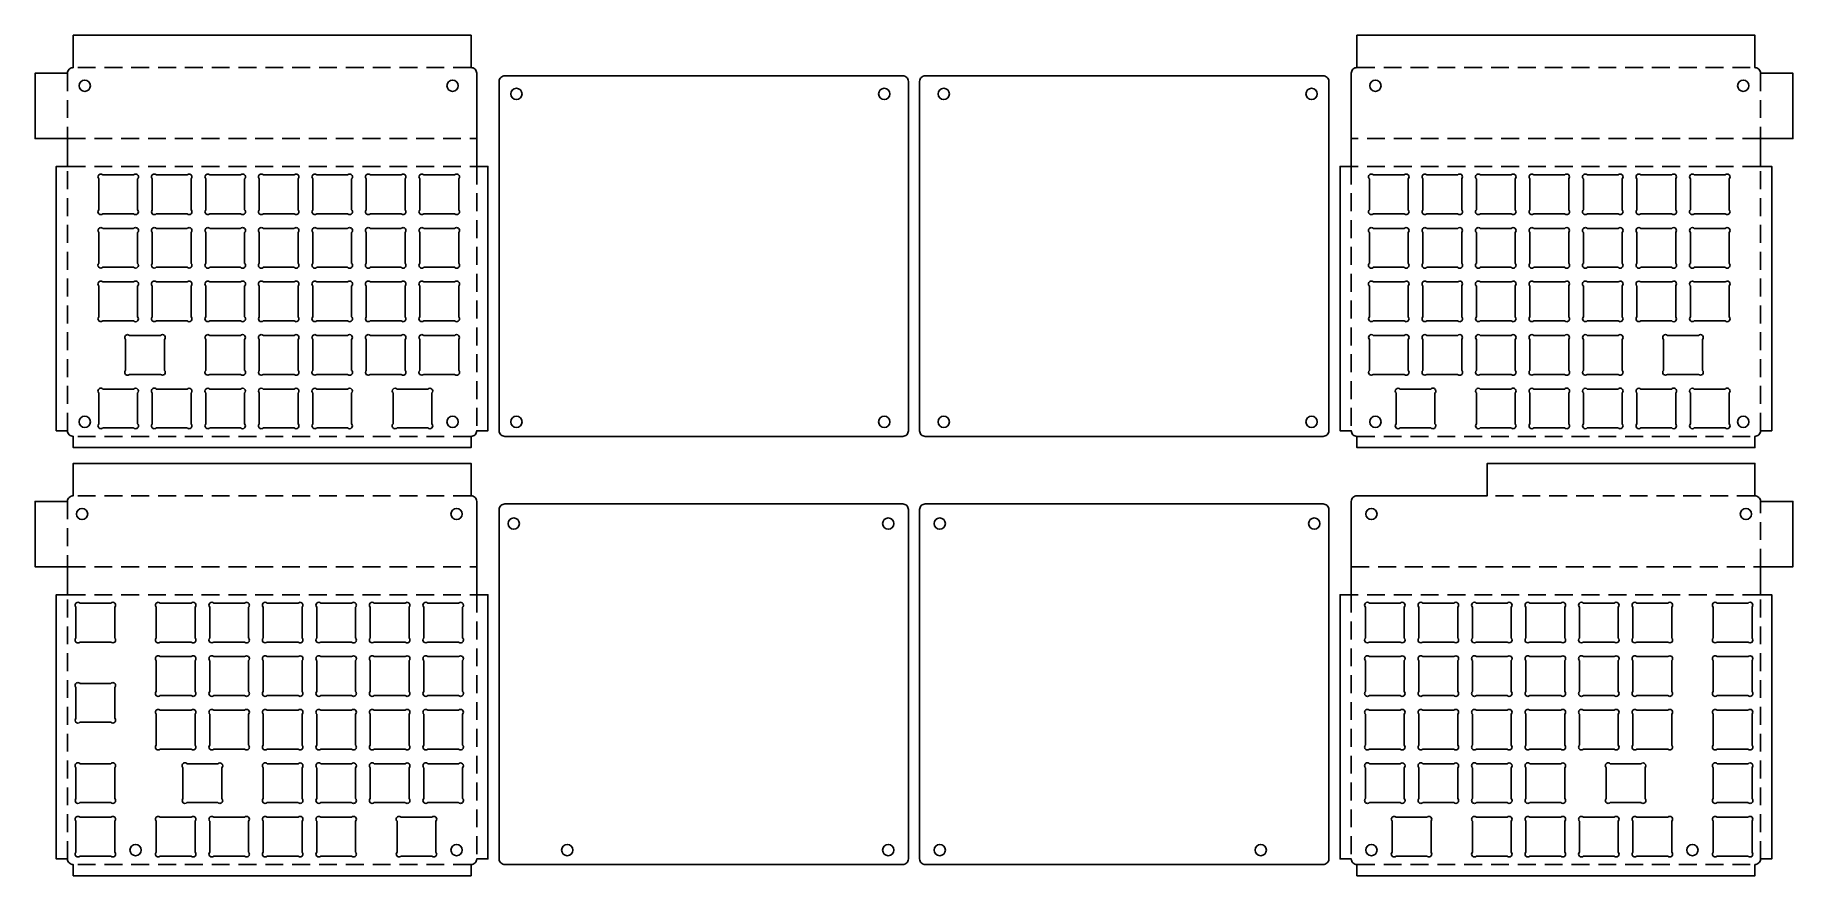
# Model space of a CAD drawing. Header units: millimetres. Extents: x -312 to 312, y -144 to 154.
import ezdxf

# ---------------------------------------------------------------- set-up
doc = ezdxf.new("R2010")
doc.units = ezdxf.units.MM
doc.linetypes.add('HIDDEN', pattern=[9.525, 6.35, -3.175])
doc.layers.add('bends', color=8, linetype='HIDDEN')
doc.layers.add('cuts', color=31, linetype='Continuous')

msp = doc.modelspace()

# ---------------------------------------------------------------- linework, layer by layer
at = {"layer": 'bends'}
for p, q in [((-300.54, 140.89), (-300.54, 117.69)), ((-157.24, 142.89), (-298.54, 142.89)), ((157.36, 142.89), (298.66, 142.89)), ((300.66, 140.89), (300.66, 117.69)), ((-300.54, 117.69), (-155.24, 117.69)), ((300.66, 117.69), (155.36, 117.69)), ((-300.54, 107.79), (-155.24, 107.79)), ((-300.54, 13.99), (-300.54, 107.79)), ((-155.24, 107.79), (-155.24, 13.99)), ((300.66, 107.79), (155.36, 107.79)), ((155.36, 107.79), (155.36, 13.99)), ((300.66, 13.99), (300.66, 107.79)), ((-157.24, 11.99), (-298.54, 11.99)), ((157.36, 11.99), (298.66, 11.99)), ((-300.54, -11.11), (-300.54, -34.31)), ((-157.24, -9.11), (-298.54, -9.11)), ((298.66, -9.11), (203.66, -9.11)), ((300.66, -34.31), (300.66, -11.11)), ((-300.54, -34.31), (-155.24, -34.31)), ((155.36, -34.31), (300.66, -34.31)), ((-300.54, -44.21), (-155.24, -44.21)), ((-300.54, -138.01), (-300.54, -44.21)), ((-155.24, -44.21), (-155.24, -138.01)), ((300.66, -44.21), (155.36, -44.21)), ((155.36, -44.21), (155.36, -138.01)), ((300.66, -138.01), (300.66, -44.21)), ((-157.24, -140.01), (-298.54, -140.01)), ((157.36, -140.01), (298.66, -140.01))]:
    msp.add_line(p, q, dxfattribs=at)
at = {"layer": 'cuts'}
for points in [[(-157.24, 142.89), (-157.24, 154.39), (-298.54, 154.39), (-298.54, 142.89, 0.414214), (-300.54, 140.89), (-312.04, 140.89), (-312.04, 117.69), (-300.54, 117.69), (-300.54, 107.79), (-304.54, 107.79), (-304.54, 13.99), (-300.54, 13.99, 0.414214), (-298.54, 11.99), (-298.54, 7.99), (-157.24, 7.99), (-157.24, 11.99, 0.414214), (-155.24, 13.99), (-151.24, 13.99), (-151.24, 107.79), (-155.24, 107.79), (-155.24, 140.89, 0.414214)], [(157.36, 142.89), (157.36, 154.39), (298.66, 154.39), (298.66, 142.89, -0.414214), (300.66, 140.89), (312.16, 140.89), (312.16, 117.69), (300.66, 117.69), (300.66, 107.79), (304.66, 107.79), (304.66, 13.99), (300.66, 13.99, -0.414214), (298.66, 11.99), (298.66, 7.99), (157.36, 7.99), (157.36, 11.99, -0.414214), (155.36, 13.99), (151.36, 13.99), (151.36, 107.79), (155.36, 107.79), (155.36, 140.89, -0.414214)], [(-145.24, 11.99), (-3.94, 11.99, 0.414214), (-1.94, 13.99), (-1.94, 137.99, 0.414214), (-3.94, 139.99), (-145.24, 139.99, 0.414214), (-147.24, 137.99), (-147.24, 13.99, 0.414214)], [(145.36, 11.99), (4.06, 11.99, -0.414214), (2.06, 13.99), (2.06, 137.99, -0.414214), (4.06, 139.99), (145.36, 139.99, -0.414214), (147.36, 137.99), (147.36, 13.99, -0.414214)], [(-275.64, 92.4), (-275.64, 103.38, 1), (-277.06, 104.79), (-288.03, 104.79, 1), (-289.44, 103.38), (-289.44, 92.4, 1), (-288.03, 90.99), (-277.06, 90.99, 1)], [(-256.64, 92.4), (-256.64, 103.38, 1), (-258.06, 104.79), (-269.03, 104.79, 1), (-270.44, 103.38), (-270.44, 92.4, 1), (-269.03, 90.99), (-258.06, 90.99, 1)], [(-237.64, 92.4), (-237.64, 103.38, 1), (-239.06, 104.79), (-250.03, 104.79, 1), (-251.44, 103.38), (-251.44, 92.4, 1), (-250.03, 90.99), (-239.06, 90.99, 1)], [(-218.64, 92.4), (-218.64, 103.38, 1), (-220.06, 104.79), (-231.03, 104.79, 1), (-232.44, 103.38), (-232.44, 92.4, 1), (-231.03, 90.99), (-220.06, 90.99, 1)], [(-199.64, 92.4), (-199.64, 103.38, 1), (-201.06, 104.79), (-212.03, 104.79, 1), (-213.44, 103.38), (-213.44, 92.4, 1), (-212.03, 90.99), (-201.06, 90.99, 1)], [(-180.64, 92.4), (-180.64, 103.38, 1), (-182.06, 104.79), (-193.03, 104.79, 1), (-194.44, 103.38), (-194.44, 92.4, 1), (-193.03, 90.99), (-182.06, 90.99, 1)], [(-161.64, 92.4), (-161.64, 103.38, 1), (-163.06, 104.79), (-174.03, 104.79, 1), (-175.44, 103.38), (-175.44, 92.4, 1), (-174.03, 90.99), (-163.06, 90.99, 1)], [(161.76, 92.4), (161.76, 103.38, -1), (163.17, 104.79), (174.14, 104.79, -1), (175.56, 103.38), (175.56, 92.4, -1), (174.14, 90.99), (163.17, 90.99, -1)], [(180.76, 92.4), (180.76, 103.38, -1), (182.17, 104.79), (193.14, 104.79, -1), (194.56, 103.38), (194.56, 92.4, -1), (193.14, 90.99), (182.17, 90.99, -1)], [(199.76, 92.4), (199.76, 103.38, -1), (201.17, 104.79), (212.14, 104.79, -1), (213.56, 103.38), (213.56, 92.4, -1), (212.14, 90.99), (201.17, 90.99, -1)], [(218.76, 92.4), (218.76, 103.38, -1), (220.17, 104.79), (231.14, 104.79, -1), (232.56, 103.38), (232.56, 92.4, -1), (231.14, 90.99), (220.17, 90.99, -1)], [(237.76, 92.4), (237.76, 103.38, -1), (239.17, 104.79), (250.14, 104.79, -1), (251.56, 103.38), (251.56, 92.4, -1), (250.14, 90.99), (239.17, 90.99, -1)], [(256.76, 92.4), (256.76, 103.38, -1), (258.17, 104.79), (269.14, 104.79, -1), (270.56, 103.38), (270.56, 92.4, -1), (269.14, 90.99), (258.17, 90.99, -1)], [(275.76, 92.4), (275.76, 103.38, -1), (277.17, 104.79), (288.14, 104.79, -1), (289.56, 103.38), (289.56, 92.4, -1), (288.14, 90.99), (277.17, 90.99, -1)], [(-275.64, 73.4), (-275.64, 84.38, 1), (-277.06, 85.79), (-288.03, 85.79, 1), (-289.44, 84.38), (-289.44, 73.4, 1), (-288.03, 71.99), (-277.06, 71.99, 1)], [(-256.64, 73.4), (-256.64, 84.38, 1), (-258.06, 85.79), (-269.03, 85.79, 1), (-270.44, 84.38), (-270.44, 73.4, 1), (-269.03, 71.99), (-258.06, 71.99, 1)], [(-237.64, 73.4), (-237.64, 84.38, 1), (-239.06, 85.79), (-250.03, 85.79, 1), (-251.44, 84.38), (-251.44, 73.4, 1), (-250.03, 71.99), (-239.06, 71.99, 1)], [(-218.64, 73.4), (-218.64, 84.38, 1), (-220.06, 85.79), (-231.03, 85.79, 1), (-232.44, 84.38), (-232.44, 73.4, 1), (-231.03, 71.99), (-220.06, 71.99, 1)], [(-199.64, 73.4), (-199.64, 84.38, 1), (-201.06, 85.79), (-212.03, 85.79, 1), (-213.44, 84.38), (-213.44, 73.4, 1), (-212.03, 71.99), (-201.06, 71.99, 1)], [(-180.64, 73.4), (-180.64, 84.38, 1), (-182.06, 85.79), (-193.03, 85.79, 1), (-194.44, 84.38), (-194.44, 73.4, 1), (-193.03, 71.99), (-182.06, 71.99, 1)], [(-161.64, 73.4), (-161.64, 84.38, 1), (-163.06, 85.79), (-174.03, 85.79, 1), (-175.44, 84.38), (-175.44, 73.4, 1), (-174.03, 71.99), (-163.06, 71.99, 1)], [(161.76, 73.4), (161.76, 84.38, -1), (163.17, 85.79), (174.14, 85.79, -1), (175.56, 84.38), (175.56, 73.4, -1), (174.14, 71.99), (163.17, 71.99, -1)], [(180.76, 73.4), (180.76, 84.38, -1), (182.17, 85.79), (193.14, 85.79, -1), (194.56, 84.38), (194.56, 73.4, -1), (193.14, 71.99), (182.17, 71.99, -1)], [(199.76, 73.4), (199.76, 84.38, -1), (201.17, 85.79), (212.14, 85.79, -1), (213.56, 84.38), (213.56, 73.4, -1), (212.14, 71.99), (201.17, 71.99, -1)], [(218.76, 73.4), (218.76, 84.38, -1), (220.17, 85.79), (231.14, 85.79, -1), (232.56, 84.38), (232.56, 73.4, -1), (231.14, 71.99), (220.17, 71.99, -1)], [(237.76, 73.4), (237.76, 84.38, -1), (239.17, 85.79), (250.14, 85.79, -1), (251.56, 84.38), (251.56, 73.4, -1), (250.14, 71.99), (239.17, 71.99, -1)], [(256.76, 73.4), (256.76, 84.38, -1), (258.17, 85.79), (269.14, 85.79, -1), (270.56, 84.38), (270.56, 73.4, -1), (269.14, 71.99), (258.17, 71.99, -1)], [(275.76, 73.4), (275.76, 84.38, -1), (277.17, 85.79), (288.14, 85.79, -1), (289.56, 84.38), (289.56, 73.4, -1), (288.14, 71.99), (277.17, 71.99, -1)], [(-275.64, 54.4), (-275.64, 65.38, 1), (-277.06, 66.79), (-288.03, 66.79, 1), (-289.44, 65.38), (-289.44, 54.4, 1), (-288.03, 52.99), (-277.06, 52.99, 1)], [(-256.64, 54.4), (-256.64, 65.38, 1), (-258.06, 66.79), (-269.03, 66.79, 1), (-270.44, 65.38), (-270.44, 54.4, 1), (-269.03, 52.99), (-258.06, 52.99, 1)], [(-237.64, 54.4), (-237.64, 65.38, 1), (-239.06, 66.79), (-250.03, 66.79, 1), (-251.44, 65.38), (-251.44, 54.4, 1), (-250.03, 52.99), (-239.06, 52.99, 1)], [(-218.64, 54.4), (-218.64, 65.38, 1), (-220.06, 66.79), (-231.03, 66.79, 1), (-232.44, 65.38), (-232.44, 54.4, 1), (-231.03, 52.99), (-220.06, 52.99, 1)], [(-199.64, 54.4), (-199.64, 65.38, 1), (-201.06, 66.79), (-212.03, 66.79, 1), (-213.44, 65.38), (-213.44, 54.4, 1), (-212.03, 52.99), (-201.06, 52.99, 1)], [(-180.64, 54.4), (-180.64, 65.38, 1), (-182.06, 66.79), (-193.03, 66.79, 1), (-194.44, 65.38), (-194.44, 54.4, 1), (-193.03, 52.99), (-182.06, 52.99, 1)], [(-161.64, 54.4), (-161.64, 65.38, 1), (-163.06, 66.79), (-174.03, 66.79, 1), (-175.44, 65.38), (-175.44, 54.4, 1), (-174.03, 52.99), (-163.06, 52.99, 1)], [(161.76, 54.4), (161.76, 65.38, -1), (163.17, 66.79), (174.14, 66.79, -1), (175.56, 65.38), (175.56, 54.4, -1), (174.14, 52.99), (163.17, 52.99, -1)], [(180.76, 54.4), (180.76, 65.38, -1), (182.17, 66.79), (193.14, 66.79, -1), (194.56, 65.38), (194.56, 54.4, -1), (193.14, 52.99), (182.17, 52.99, -1)], [(199.76, 54.4), (199.76, 65.38, -1), (201.17, 66.79), (212.14, 66.79, -1), (213.56, 65.38), (213.56, 54.4, -1), (212.14, 52.99), (201.17, 52.99, -1)], [(218.76, 54.4), (218.76, 65.38, -1), (220.17, 66.79), (231.14, 66.79, -1), (232.56, 65.38), (232.56, 54.4, -1), (231.14, 52.99), (220.17, 52.99, -1)], [(237.76, 54.4), (237.76, 65.38, -1), (239.17, 66.79), (250.14, 66.79, -1), (251.56, 65.38), (251.56, 54.4, -1), (250.14, 52.99), (239.17, 52.99, -1)], [(256.76, 54.4), (256.76, 65.38, -1), (258.17, 66.79), (269.14, 66.79, -1), (270.56, 65.38), (270.56, 54.4, -1), (269.14, 52.99), (258.17, 52.99, -1)], [(275.76, 54.4), (275.76, 65.38, -1), (277.17, 66.79), (288.14, 66.79, -1), (289.56, 65.38), (289.56, 54.4, -1), (288.14, 52.99), (277.17, 52.99, -1)], [(-266.14, 35.4), (-266.14, 46.38, 1), (-267.56, 47.79), (-278.53, 47.79, 1), (-279.94, 46.38), (-279.94, 35.4, 1), (-278.53, 33.99), (-267.56, 33.99, 1)], [(-237.64, 35.4), (-237.64, 46.38, 1), (-239.06, 47.79), (-250.03, 47.79, 1), (-251.44, 46.38), (-251.44, 35.4, 1), (-250.03, 33.99), (-239.06, 33.99, 1)], [(-218.64, 35.4), (-218.64, 46.38, 1), (-220.06, 47.79), (-231.03, 47.79, 1), (-232.44, 46.38), (-232.44, 35.4, 1), (-231.03, 33.99), (-220.06, 33.99, 1)], [(-199.64, 35.4), (-199.64, 46.38, 1), (-201.06, 47.79), (-212.03, 47.79, 1), (-213.44, 46.38), (-213.44, 35.4, 1), (-212.03, 33.99), (-201.06, 33.99, 1)], [(-180.64, 35.4), (-180.64, 46.38, 1), (-182.06, 47.79), (-193.03, 47.79, 1), (-194.44, 46.38), (-194.44, 35.4, 1), (-193.03, 33.99), (-182.06, 33.99, 1)], [(-161.64, 35.4), (-161.64, 46.38, 1), (-163.06, 47.79), (-174.03, 47.79, 1), (-175.44, 46.38), (-175.44, 35.4, 1), (-174.03, 33.99), (-163.06, 33.99, 1)], [(161.76, 35.4), (161.76, 46.38, -1), (163.17, 47.79), (174.14, 47.79, -1), (175.56, 46.38), (175.56, 35.4, -1), (174.14, 33.99), (163.17, 33.99, -1)], [(180.76, 35.4), (180.76, 46.38, -1), (182.17, 47.79), (193.14, 47.79, -1), (194.56, 46.38), (194.56, 35.4, -1), (193.14, 33.99), (182.17, 33.99, -1)], [(199.76, 35.4), (199.76, 46.38, -1), (201.17, 47.79), (212.14, 47.79, -1), (213.56, 46.38), (213.56, 35.4, -1), (212.14, 33.99), (201.17, 33.99, -1)], [(218.76, 35.4), (218.76, 46.38, -1), (220.17, 47.79), (231.14, 47.79, -1), (232.56, 46.38), (232.56, 35.4, -1), (231.14, 33.99), (220.17, 33.99, -1)], [(237.76, 35.4), (237.76, 46.38, -1), (239.17, 47.79), (250.14, 47.79, -1), (251.56, 46.38), (251.56, 35.4, -1), (250.14, 33.99), (239.17, 33.99, -1)], [(266.26, 35.4), (266.26, 46.38, -1), (267.67, 47.79), (278.64, 47.79, -1), (280.06, 46.38), (280.06, 35.4, -1), (278.64, 33.99), (267.67, 33.99, -1)], [(-275.64, 16.4), (-275.64, 27.38, 1), (-277.06, 28.79), (-288.03, 28.79, 1), (-289.44, 27.38), (-289.44, 16.4, 1), (-288.03, 14.99), (-277.06, 14.99, 1)], [(-256.64, 16.4), (-256.64, 27.38, 1), (-258.06, 28.79), (-269.03, 28.79, 1), (-270.44, 27.38), (-270.44, 16.4, 1), (-269.03, 14.99), (-258.06, 14.99, 1)], [(-237.64, 16.4), (-237.64, 27.38, 1), (-239.06, 28.79), (-250.03, 28.79, 1), (-251.44, 27.38), (-251.44, 16.4, 1), (-250.03, 14.99), (-239.06, 14.99, 1)], [(-218.64, 16.4), (-218.64, 27.38, 1), (-220.06, 28.79), (-231.03, 28.79, 1), (-232.44, 27.38), (-232.44, 16.4, 1), (-231.03, 14.99), (-220.06, 14.99, 1)], [(-199.64, 16.4), (-199.64, 27.38, 1), (-201.06, 28.79), (-212.03, 28.79, 1), (-213.44, 27.38), (-213.44, 16.4, 1), (-212.03, 14.99), (-201.06, 14.99, 1)], [(-171.14, 16.4), (-171.14, 27.38, 1), (-172.56, 28.79), (-183.53, 28.79, 1), (-184.94, 27.38), (-184.94, 16.4, 1), (-183.53, 14.99), (-172.56, 14.99, 1)], [(171.26, 16.4), (171.26, 27.38, -1), (172.67, 28.79), (183.64, 28.79, -1), (185.06, 27.38), (185.06, 16.4, -1), (183.64, 14.99), (172.67, 14.99, -1)], [(199.76, 16.4), (199.76, 27.38, -1), (201.17, 28.79), (212.14, 28.79, -1), (213.56, 27.38), (213.56, 16.4, -1), (212.14, 14.99), (201.17, 14.99, -1)], [(218.76, 16.4), (218.76, 27.38, -1), (220.17, 28.79), (231.14, 28.79, -1), (232.56, 27.38), (232.56, 16.4, -1), (231.14, 14.99), (220.17, 14.99, -1)], [(237.76, 16.4), (237.76, 27.38, -1), (239.17, 28.79), (250.14, 28.79, -1), (251.56, 27.38), (251.56, 16.4, -1), (250.14, 14.99), (239.17, 14.99, -1)], [(256.76, 16.4), (256.76, 27.38, -1), (258.17, 28.79), (269.14, 28.79, -1), (270.56, 27.38), (270.56, 16.4, -1), (269.14, 14.99), (258.17, 14.99, -1)], [(275.76, 16.4), (275.76, 27.38, -1), (277.17, 28.79), (288.14, 28.79, -1), (289.56, 27.38), (289.56, 16.4, -1), (288.14, 14.99), (277.17, 14.99, -1)], [(-157.24, -9.11), (-157.24, 2.39), (-298.54, 2.39), (-298.54, -9.11, 0.414214), (-300.54, -11.11), (-312.04, -11.11), (-312.04, -34.31), (-300.54, -34.31), (-300.54, -44.21), (-304.54, -44.21), (-304.54, -138.01), (-300.54, -138.01, 0.414214), (-298.54, -140.01), (-298.54, -144.01), (-157.24, -144.01), (-157.24, -140.01, 0.414214), (-155.24, -138.01), (-151.24, -138.01), (-151.24, -44.21), (-155.24, -44.21), (-155.24, -11.11, 0.414214)], [(300.66, -34.31), (300.66, -44.21), (304.66, -44.21), (304.66, -138.01), (300.66, -138.01, -0.414214), (298.66, -140.01), (298.66, -144.01), (157.36, -144.01), (157.36, -140.01, -0.414214), (155.36, -138.01), (151.36, -138.01), (151.36, -44.21), (155.36, -44.21), (155.36, -11.11, -0.414214), (157.36, -9.11), (203.66, -9.11), (203.66, 2.39), (298.66, 2.39), (298.66, -9.11, -0.414214), (300.66, -11.11), (300.66, -11.11), (312.16, -11.11), (312.16, -34.31)], [(-145.24, -140.01), (-3.94, -140.01, 0.414214), (-1.94, -138.01), (-1.94, -14.01, 0.414214), (-3.94, -12.01), (-145.24, -12.01, 0.414214), (-147.24, -14.01), (-147.24, -138.01, 0.414214)], [(145.36, -140.01), (4.06, -140.01, -0.414214), (2.06, -138.01), (2.06, -14.01, -0.414214), (4.06, -12.01), (145.36, -12.01, -0.414214), (147.36, -14.01), (147.36, -138.01, -0.414214)], [(-283.74, -59.6), (-283.74, -48.62, 1), (-285.16, -47.21), (-296.13, -47.21, 1), (-297.54, -48.62), (-297.54, -59.6, 1), (-296.13, -61.01), (-285.16, -61.01, 1)], [(-255.24, -59.6), (-255.24, -48.62, 1), (-256.66, -47.21), (-267.63, -47.21, 1), (-269.04, -48.62), (-269.04, -59.6, 1), (-267.63, -61.01), (-256.66, -61.01, 1)], [(-236.24, -59.6), (-236.24, -48.62, 1), (-237.66, -47.21), (-248.63, -47.21, 1), (-250.04, -48.62), (-250.04, -59.6, 1), (-248.63, -61.01), (-237.66, -61.01, 1)], [(-217.24, -59.6), (-217.24, -48.62, 1), (-218.66, -47.21), (-229.63, -47.21, 1), (-231.04, -48.62), (-231.04, -59.6, 1), (-229.63, -61.01), (-218.66, -61.01, 1)], [(-198.24, -59.6), (-198.24, -48.62, 1), (-199.66, -47.21), (-210.63, -47.21, 1), (-212.04, -48.62), (-212.04, -59.6, 1), (-210.63, -61.01), (-199.66, -61.01, 1)], [(-179.24, -59.6), (-179.24, -48.62, 1), (-180.66, -47.21), (-191.63, -47.21, 1), (-193.04, -48.62), (-193.04, -59.6, 1), (-191.63, -61.01), (-180.66, -61.01, 1)], [(-160.24, -59.6), (-160.24, -48.62, 1), (-161.66, -47.21), (-172.63, -47.21, 1), (-174.04, -48.62), (-174.04, -59.6, 1), (-172.63, -61.01), (-161.66, -61.01, 1)], [(160.36, -59.6), (160.36, -48.62, -1), (161.77, -47.21), (172.74, -47.21, -1), (174.16, -48.62), (174.16, -59.6, -1), (172.74, -61.01), (161.77, -61.01, -1)], [(179.36, -59.6), (179.36, -48.62, -1), (180.77, -47.21), (191.74, -47.21, -1), (193.16, -48.62), (193.16, -59.6, -1), (191.74, -61.01), (180.77, -61.01, -1)], [(198.36, -59.6), (198.36, -48.62, -1), (199.77, -47.21), (210.74, -47.21, -1), (212.16, -48.62), (212.16, -59.6, -1), (210.74, -61.01), (199.77, -61.01, -1)], [(217.36, -59.6), (217.36, -48.62, -1), (218.77, -47.21), (229.74, -47.21, -1), (231.16, -48.62), (231.16, -59.6, -1), (229.74, -61.01), (218.77, -61.01, -1)], [(236.36, -59.6), (236.36, -48.62, -1), (237.77, -47.21), (248.74, -47.21, -1), (250.16, -48.62), (250.16, -59.6, -1), (248.74, -61.01), (237.77, -61.01, -1)], [(255.36, -59.6), (255.36, -48.62, -1), (256.77, -47.21), (267.74, -47.21, -1), (269.16, -48.62), (269.16, -59.6, -1), (267.74, -61.01), (256.77, -61.01, -1)], [(283.86, -59.6), (283.86, -48.62, -1), (285.27, -47.21), (296.24, -47.21, -1), (297.66, -48.62), (297.66, -59.6, -1), (296.24, -61.01), (285.27, -61.01, -1)], [(-255.24, -78.6), (-255.24, -67.62, 1), (-256.66, -66.21), (-267.63, -66.21, 1), (-269.04, -67.62), (-269.04, -78.6, 1), (-267.63, -80.01), (-256.66, -80.01, 1)], [(-236.24, -78.6), (-236.24, -67.62, 1), (-237.66, -66.21), (-248.63, -66.21, 1), (-250.04, -67.62), (-250.04, -78.6, 1), (-248.63, -80.01), (-237.66, -80.01, 1)], [(-217.24, -78.6), (-217.24, -67.62, 1), (-218.66, -66.21), (-229.63, -66.21, 1), (-231.04, -67.62), (-231.04, -78.6, 1), (-229.63, -80.01), (-218.66, -80.01, 1)], [(-198.24, -78.6), (-198.24, -67.62, 1), (-199.66, -66.21), (-210.63, -66.21, 1), (-212.04, -67.62), (-212.04, -78.6, 1), (-210.63, -80.01), (-199.66, -80.01, 1)], [(-179.24, -78.6), (-179.24, -67.62, 1), (-180.66, -66.21), (-191.63, -66.21, 1), (-193.04, -67.62), (-193.04, -78.6, 1), (-191.63, -80.01), (-180.66, -80.01, 1)], [(-160.24, -78.6), (-160.24, -67.62, 1), (-161.66, -66.21), (-172.63, -66.21, 1), (-174.04, -67.62), (-174.04, -78.6, 1), (-172.63, -80.01), (-161.66, -80.01, 1)], [(160.36, -78.6), (160.36, -67.62, -1), (161.77, -66.21), (172.74, -66.21, -1), (174.16, -67.62), (174.16, -78.6, -1), (172.74, -80.01), (161.77, -80.01, -1)], [(179.36, -78.6), (179.36, -67.62, -1), (180.77, -66.21), (191.74, -66.21, -1), (193.16, -67.62), (193.16, -78.6, -1), (191.74, -80.01), (180.77, -80.01, -1)], [(198.36, -78.6), (198.36, -67.62, -1), (199.77, -66.21), (210.74, -66.21, -1), (212.16, -67.62), (212.16, -78.6, -1), (210.74, -80.01), (199.77, -80.01, -1)], [(217.36, -78.6), (217.36, -67.62, -1), (218.77, -66.21), (229.74, -66.21, -1), (231.16, -67.62), (231.16, -78.6, -1), (229.74, -80.01), (218.77, -80.01, -1)], [(236.36, -78.6), (236.36, -67.62, -1), (237.77, -66.21), (248.74, -66.21, -1), (250.16, -67.62), (250.16, -78.6, -1), (248.74, -80.01), (237.77, -80.01, -1)], [(255.36, -78.6), (255.36, -67.62, -1), (256.77, -66.21), (267.74, -66.21, -1), (269.16, -67.62), (269.16, -78.6, -1), (267.74, -80.01), (256.77, -80.01, -1)], [(283.86, -78.6), (283.86, -67.62, -1), (285.27, -66.21), (296.24, -66.21, -1), (297.66, -67.62), (297.66, -78.6, -1), (296.24, -80.01), (285.27, -80.01, -1)], [(-283.74, -88.1), (-283.74, -77.12, 1), (-285.16, -75.71), (-296.13, -75.71, 1), (-297.54, -77.12), (-297.54, -88.1, 1), (-296.13, -89.51), (-285.16, -89.51, 1)], [(-255.24, -97.6), (-255.24, -86.62, 1), (-256.66, -85.21), (-267.63, -85.21, 1), (-269.04, -86.62), (-269.04, -97.6, 1), (-267.63, -99.01), (-256.66, -99.01, 1)], [(-236.24, -97.6), (-236.24, -86.62, 1), (-237.66, -85.21), (-248.63, -85.21, 1), (-250.04, -86.62), (-250.04, -97.6, 1), (-248.63, -99.01), (-237.66, -99.01, 1)], [(-217.24, -97.6), (-217.24, -86.62, 1), (-218.66, -85.21), (-229.63, -85.21, 1), (-231.04, -86.62), (-231.04, -97.6, 1), (-229.63, -99.01), (-218.66, -99.01, 1)], [(-198.24, -97.6), (-198.24, -86.62, 1), (-199.66, -85.21), (-210.63, -85.21, 1), (-212.04, -86.62), (-212.04, -97.6, 1), (-210.63, -99.01), (-199.66, -99.01, 1)], [(-179.24, -97.6), (-179.24, -86.62, 1), (-180.66, -85.21), (-191.63, -85.21, 1), (-193.04, -86.62), (-193.04, -97.6, 1), (-191.63, -99.01), (-180.66, -99.01, 1)], [(-160.24, -97.6), (-160.24, -86.62, 1), (-161.66, -85.21), (-172.63, -85.21, 1), (-174.04, -86.62), (-174.04, -97.6, 1), (-172.63, -99.01), (-161.66, -99.01, 1)], [(160.36, -97.6), (160.36, -86.62, -1), (161.77, -85.21), (172.74, -85.21, -1), (174.16, -86.62), (174.16, -97.6, -1), (172.74, -99.01), (161.77, -99.01, -1)], [(179.36, -97.6), (179.36, -86.62, -1), (180.77, -85.21), (191.74, -85.21, -1), (193.16, -86.62), (193.16, -97.6, -1), (191.74, -99.01), (180.77, -99.01, -1)], [(198.36, -97.6), (198.36, -86.62, -1), (199.77, -85.21), (210.74, -85.21, -1), (212.16, -86.62), (212.16, -97.6, -1), (210.74, -99.01), (199.77, -99.01, -1)], [(217.36, -97.6), (217.36, -86.62, -1), (218.77, -85.21), (229.74, -85.21, -1), (231.16, -86.62), (231.16, -97.6, -1), (229.74, -99.01), (218.77, -99.01, -1)], [(236.36, -97.6), (236.36, -86.62, -1), (237.77, -85.21), (248.74, -85.21, -1), (250.16, -86.62), (250.16, -97.6, -1), (248.74, -99.01), (237.77, -99.01, -1)], [(255.36, -97.6), (255.36, -86.62, -1), (256.77, -85.21), (267.74, -85.21, -1), (269.16, -86.62), (269.16, -97.6, -1), (267.74, -99.01), (256.77, -99.01, -1)], [(283.86, -97.6), (283.86, -86.62, -1), (285.27, -85.21), (296.24, -85.21, -1), (297.66, -86.62), (297.66, -97.6, -1), (296.24, -99.01), (285.27, -99.01, -1)], [(-283.74, -116.6), (-283.74, -105.62, 1), (-285.16, -104.21), (-296.13, -104.21, 1), (-297.54, -105.62), (-297.54, -116.6, 1), (-296.13, -118.01), (-285.16, -118.01, 1)], [(-245.74, -116.6), (-245.74, -105.62, 1), (-247.16, -104.21), (-258.13, -104.21, 1), (-259.54, -105.62), (-259.54, -116.6, 1), (-258.13, -118.01), (-247.16, -118.01, 1)], [(-217.24, -116.6), (-217.24, -105.62, 1), (-218.66, -104.21), (-229.63, -104.21, 1), (-231.04, -105.62), (-231.04, -116.6, 1), (-229.63, -118.01), (-218.66, -118.01, 1)], [(-198.24, -116.6), (-198.24, -105.62, 1), (-199.66, -104.21), (-210.63, -104.21, 1), (-212.04, -105.62), (-212.04, -116.6, 1), (-210.63, -118.01), (-199.66, -118.01, 1)], [(-179.24, -116.6), (-179.24, -105.62, 1), (-180.66, -104.21), (-191.63, -104.21, 1), (-193.04, -105.62), (-193.04, -116.6, 1), (-191.63, -118.01), (-180.66, -118.01, 1)], [(-160.24, -116.6), (-160.24, -105.62, 1), (-161.66, -104.21), (-172.63, -104.21, 1), (-174.04, -105.62), (-174.04, -116.6, 1), (-172.63, -118.01), (-161.66, -118.01, 1)], [(160.36, -116.6), (160.36, -105.62, -1), (161.77, -104.21), (172.74, -104.21, -1), (174.16, -105.62), (174.16, -116.6, -1), (172.74, -118.01), (161.77, -118.01, -1)], [(179.36, -116.6), (179.36, -105.62, -1), (180.77, -104.21), (191.74, -104.21, -1), (193.16, -105.62), (193.16, -116.6, -1), (191.74, -118.01), (180.77, -118.01, -1)], [(198.36, -116.6), (198.36, -105.62, -1), (199.77, -104.21), (210.74, -104.21, -1), (212.16, -105.62), (212.16, -116.6, -1), (210.74, -118.01), (199.77, -118.01, -1)], [(217.36, -116.6), (217.36, -105.62, -1), (218.77, -104.21), (229.74, -104.21, -1), (231.16, -105.62), (231.16, -116.6, -1), (229.74, -118.01), (218.77, -118.01, -1)], [(245.86, -116.6), (245.86, -105.62, -1), (247.27, -104.21), (258.24, -104.21, -1), (259.66, -105.62), (259.66, -116.6, -1), (258.24, -118.01), (247.27, -118.01, -1)], [(283.86, -116.6), (283.86, -105.62, -1), (285.27, -104.21), (296.24, -104.21, -1), (297.66, -105.62), (297.66, -116.6, -1), (296.24, -118.01), (285.27, -118.01, -1)], [(-283.74, -135.6), (-283.74, -124.62, 1), (-285.16, -123.21), (-296.13, -123.21, 1), (-297.54, -124.62), (-297.54, -135.6, 1), (-296.13, -137.01), (-285.16, -137.01, 1)], [(-255.24, -135.6), (-255.24, -124.62, 1), (-256.66, -123.21), (-267.63, -123.21, 1), (-269.04, -124.62), (-269.04, -135.6, 1), (-267.63, -137.01), (-256.66, -137.01, 1)], [(-236.24, -135.6), (-236.24, -124.62, 1), (-237.66, -123.21), (-248.63, -123.21, 1), (-250.04, -124.62), (-250.04, -135.6, 1), (-248.63, -137.01), (-237.66, -137.01, 1)], [(-217.24, -135.6), (-217.24, -124.62, 1), (-218.66, -123.21), (-229.63, -123.21, 1), (-231.04, -124.62), (-231.04, -135.6, 1), (-229.63, -137.01), (-218.66, -137.01, 1)], [(-198.24, -135.6), (-198.24, -124.62, 1), (-199.66, -123.21), (-210.63, -123.21, 1), (-212.04, -124.62), (-212.04, -135.6, 1), (-210.63, -137.01), (-199.66, -137.01, 1)], [(-169.74, -135.6), (-169.74, -124.62, 1), (-171.16, -123.21), (-182.13, -123.21, 1), (-183.54, -124.62), (-183.54, -135.6, 1), (-182.13, -137.01), (-171.16, -137.01, 1)], [(169.86, -135.6), (169.86, -124.62, -1), (171.27, -123.21), (182.24, -123.21, -1), (183.66, -124.62), (183.66, -135.6, -1), (182.24, -137.01), (171.27, -137.01, -1)], [(198.36, -135.6), (198.36, -124.62, -1), (199.77, -123.21), (210.74, -123.21, -1), (212.16, -124.62), (212.16, -135.6, -1), (210.74, -137.01), (199.77, -137.01, -1)], [(217.36, -135.6), (217.36, -124.62, -1), (218.77, -123.21), (229.74, -123.21, -1), (231.16, -124.62), (231.16, -135.6, -1), (229.74, -137.01), (218.77, -137.01, -1)], [(236.36, -135.6), (236.36, -124.62, -1), (237.77, -123.21), (248.74, -123.21, -1), (250.16, -124.62), (250.16, -135.6, -1), (248.74, -137.01), (237.77, -137.01, -1)], [(255.36, -135.6), (255.36, -124.62, -1), (256.77, -123.21), (267.74, -123.21, -1), (269.16, -124.62), (269.16, -135.6, -1), (267.74, -137.01), (256.77, -137.01, -1)], [(283.86, -135.6), (283.86, -124.62, -1), (285.27, -123.21), (296.24, -123.21, -1), (297.66, -124.62), (297.66, -135.6, -1), (296.24, -137.01), (285.27, -137.01, -1)]]:
    msp.add_lwpolyline(points, format="xyb", close=True, dxfattribs=at)
for centre in [(-294.42, 136.42), (-163.79, 136.42), (163.91, 136.42), (294.54, 136.42), (-141.12, 133.52), (-10.49, 133.52), (10.61, 133.52), (141.24, 133.52), (-294.42, 17.14), (-163.79, 17.14), (-141.12, 17.14), (-10.49, 17.14), (10.61, 17.14), (141.24, 17.14), (163.91, 17.14), (294.54, 17.14), (-295.39, -15.58), (-162.39, -15.58), (-142.09, -18.98), (-9.09, -18.98), (9.21, -18.98), (142.21, -18.98), (162.51, -15.58), (295.51, -15.58), (-276.39, -134.86), (-162.39, -134.86), (-123.09, -134.86), (-9.09, -134.86), (9.21, -134.86), (123.21, -134.86), (162.51, -134.86), (276.51, -134.86)]:
    msp.add_circle(centre, 2, dxfattribs=at)

doc.saveas('drawing.dxf')
